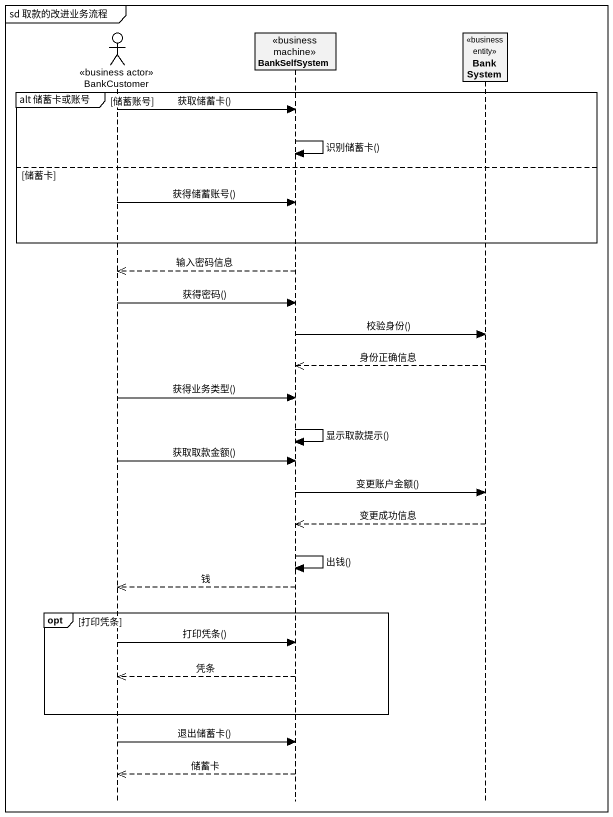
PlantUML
@startuml
mainframe sd 取款的改进业务流程
hide footbox
actor BankCustomer <<business actor>>
participant BankSelfSystem <<business machine>>
participant BankSystem <<business entity>>

group alt 储蓄卡或账号 [储蓄账号]
  BankCustomer -> BankSelfSystem : 获取储蓄卡()
  BankSelfSystem -> BankSelfSystem : 识别储蓄卡()
else 储蓄卡
  BankCustomer -> BankSelfSystem : 获得储蓄账号()
end
BankSelfSystem -->> BankCustomer : 输入密码信息
BankCustomer -> BankSelfSystem : 获得密码()
BankSelfSystem -> BankSystem : 校验身份()
BankSystem -->> BankSelfSystem : 身份正确信息
BankCustomer -> BankSelfSystem : 获得业务类型()
BankSelfSystem -> BankSelfSystem : 显示取款提示()
BankCustomer -> BankSelfSystem : 获取取款金额()
BankSelfSystem -> BankSystem : 变更账户金额()
BankSystem -->> BankSelfSystem : 变更成功信息
BankSelfSystem -> BankSelfSystem : 出钱()
BankSelfSystem -->> BankCustomer : 钱
opt 打印凭条
  BankCustomer -> BankSelfSystem : 打印凭条()
  BankSelfSystem -->> BankCustomer : 凭条
end
BankCustomer -> BankSelfSystem : 退出储蓄卡()
BankSelfSystem -->> BankCustomer : 储蓄卡
@enduml
